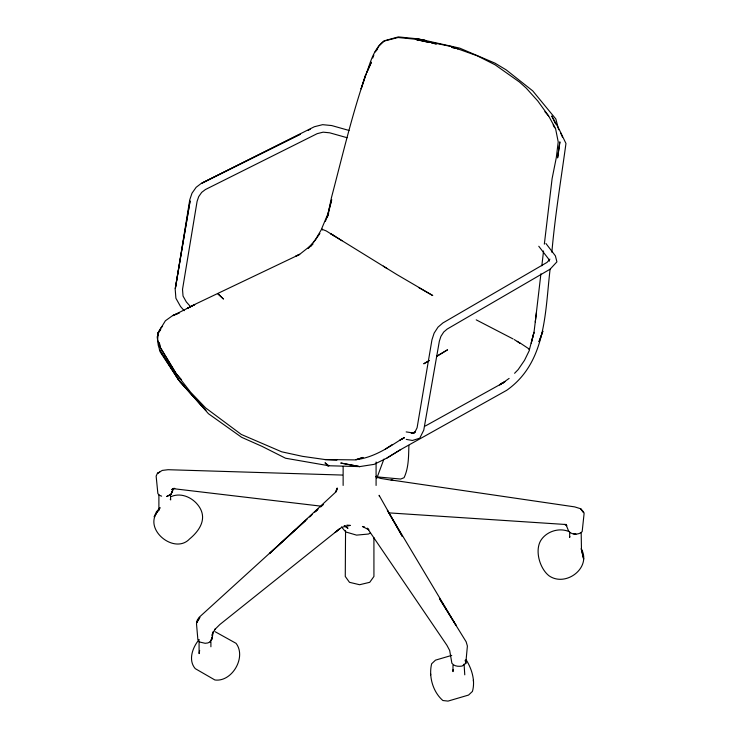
<?xml version="1.0" encoding="UTF-8"?>
<svg xmlns="http://www.w3.org/2000/svg" width="738" height="738" viewBox="0 0 738 738"><rect width="100%" height="100%" fill="white"/><g stroke="black" fill="none" stroke-linecap="round" stroke-linejoin="round"><path stroke-width="1.11" d="M158.901 494.755L158.882 510.281L159.03 509.22L157.212 512.089M210.902 646.774L210.911 641.709M452.994 665.307L452.975 671.608L453.123 669.615M345.55 530.723L345.273 576.452L349.471 582.31L359.609 584.727L369.738 582.31L373.935 576.452L373.917 537.568M569.681 532.319L569.653 537.402L569.874 536.581M212.092 637.235L211.926 639.08L210.127 641.848L207.812 642.964L205.146 643.296L199.961 642.097L197.885 639.726L196.502 623.841L197.157 620.326L199.094 617.374L295.984 529.229M172.046 491.121L171.151 494.478M172.037 491.379L171.899 492.735L173.568 488.584M545.935 243.503L555.4 255.874L556.913 261.852L550.096 269.204C544.976 312.34 546.406 362.386 506.637 390.347L400.688 449.59L387.072 457.929M551.858 252.23C555.041 215.773 561.018 179.666 565.963 143.486L558.915 128.846L551.747 115.977L555.594 123.91M535.271 322.036L540.917 273.78M541.84 265.8L543.546 250.985M544.34 244.158L552.098 178.651L556.314 157.581L558.214 141.89L555.539 128.513L548.685 116.06L537.79 100.986L526.185 88.071L519.432 82.01L495.106 64.815L477.265 55.82L451.112 46.476L415.845 39.262L398.031 37.518L383.594 41.208C374.083 49.04 370.642 61.042 366.897 72.269L371.399 62.177L365.365 75.562L361.094 88.901L366.048 74.104C352.054 114.408 342.395 156.087 331.537 197.304L327.34 217.286L331.666 199.887M211.954 639.145L213.088 632.65L215.219 629.034L214.693 629.634L219.85 624.514L340.07 528.436L334.932 532.578L341.611 527.329L350.31 525.391L346.897 525.124M536.443 312.525L533.998 332.294L531.766 341.104M212.129 637.512L210.118 641.912M212.175 635.058L212.572 633.241M531.231 343.179L533.998 332.294L529.506 349.249L520.567 343.308M212.055 635.833L213.116 631.663M336.879 489.248L336.168 491.951L337.229 488.021L335.264 492.504L269.416 553.638L305.569 520.622M199.657 650.427L199.094 653.61L199.076 641.709M331.666 199.62L327.847 214.029L321.842 228.263L322.451 229.952M372.745 58.034L373.825 55.101M376.786 478.325L383.889 459.119M538.943 341.574L542.873 331.168L539.174 341.666M325.403 221.28L328.705 213.042M414.839 432.468L412.837 433.031L414.645 432.689L417.099 427.754L431.961 339.794L434.119 333.152L438.04 327.109L442.892 322.949L547.006 262.405L549.902 259.158M376.26 50.747L378.779 46.116L384.507 40.747L398.363 36.9L418.215 38.883L459.737 48.145L495.004 63.164L506.139 69.842L532.735 90.875L555.871 119.03L558.684 129.768M155.995 513.999C145.727 531.554 175.063 554.229 189.491 539.035C201.529 529.072 208.31 515.88 196.207 503.021C189.851 496.379 179.952 492.8 171.17 496.563M310.744 246.409L312.617 243.771M313.862 241.999L319.895 233.503M502.624 383.179L505.143 381.481L499.543 384.738C500.585 385.07 503.427 381.74 502.744 383.013L502.274 383.216M160.764 329.489L158.246 332.727L157.886 335.615L158.246 332.727L161.069 327.681L162.572 326.408M308.456 248.079L315.55 239.499L321.657 229.121L326.251 230.939L341.952 240.736M374.904 52.158L377.644 48.902M502.836 382.911L509.128 378.4M159.712 330.993L158.246 332.727L158.246 334.868L157.194 336.814L158.246 345.236L160.349 352.183L178.375 379.6L208.467 413.723L241.63 437.311L261.99 446.342L285.532 458.224L328.844 465.752L359.72 466.601L374.138 464.359L387.072 457.966L400.66 449.599M199.195 639.542C192.646 647.078 187.858 660.132 195.238 668.628L214.896 679.975C232.073 682.299 246.649 657.051 236.049 643.333L215.109 631.7M514.589 373.29L518.196 369.563L524.506 360.329L529.469 350.181L528.952 349.157L529.506 349.249M308.106 248.503L313.013 243.789L300.209 253.918L295.624 256.354L299.72 254.379L194.122 304.739L187.295 308.383L194.749 304.609L172.849 315.67L179.039 313.069M309.776 516.784L311.454 515.244M314.822 512.172L317.349 509.866M297.691 527.679L307.054 519.183M309.609 516.858L312.165 514.543M315.569 511.452L318.124 509.128M385.347 449.073L392.468 444.461M173.522 488.399L171.723 489.552L174.777 488.381L172.729 488.593L319.997 506.037M400.374 439.839L400.18 439.959C386.509 448.833 372.432 457.772 355.919 459.691L363.105 457.431L355.402 459.894L324.831 459.525L302.534 456.352L281.667 451.804L241.308 434.451L205.625 407.902L190.459 392.044L175.939 373.336L159.934 346.878L157.637 339.886L158.19 332.543L165.386 320.781L172.904 315.403L179.066 312.93M499.783 384.701L502.56 383.059M428.704 360.882L423.732 363.797L429.479 360.531M436.647 356.214L447.569 349.794L437.136 356.186M499.921 384.599L502.633 383.013M550.096 269.204L447.219 329.037L443.722 332.026L440.909 336.371L439.359 341.15L423.76 430.143L419.756 438.206L412.394 440.475L406.26 439.387M370.375 532.937L368.483 534.035L356.546 535.124L345.781 531.96L341.537 526.997M499.986 384.535L502.707 382.976M413.428 432.68L415.411 431.564M425.309 426.02L499.857 384.655M404.203 437.754L400.236 439.922L404.138 437.809M400.153 439.959L404.018 437.883M299.96 134.399L201.991 183.153L314.342 126.742L322.598 124.667L331.703 125.561L349.028 130.451M300.006 134.353L201.354 183.328L196.16 187.295L192 193.199L189.767 199.795L175.34 288.521L190.09 200.939L175.183 288.992L175.902 298.244L180.496 306.445L184.186 310.707M308.226 130.275L310.283 129.251M166.862 496.554L171.262 494.22L166.843 496.351M159.694 472.274L157.95 472.975L162.286 470.41L168.089 469.709L342.367 475.06M159.546 472.32L157.517 473.113L156.142 476.093L157.877 493.602L159.426 495.327L161.631 496.157M451.739 655.372L435.512 660.141L431.647 663.766C428.52 676.469 432.911 691.893 442.865 700.519L448.012 701.1L468.565 695.058L472.431 691.423C475.475 680.842 471.914 669.172 466.296 660.03M414.645 432.689L411.14 433.068L413.354 433.012L406.177 431.905M389.415 512.91L564.801 524.441M364.351 526.84L362.441 526.498L368.908 529.829L367.303 528.15L446.905 645.27L449.682 650.482L451.896 663.278C454.193 666.414 458.566 666.635 462.108 666.063L465.77 663.407L465.327 660.196L465.77 663.407L467.394 646.036L466.148 641.792L439.433 598.527L456.084 625.409M429.673 42.472L416.195 39.566L429.442 42.472M431.914 42.952L436.407 43.92M431.647 42.961L436.066 43.929M451.518 47.324L458.141 48.782L451.647 47.324M347.081 137.711L329.683 132.812L323.143 132.167L317.202 133.652L205.413 189.537L201.677 192.387L198.697 196.64L197.083 201.382L182.517 289.397L183.033 296.049L186.336 301.943L190.625 306.759M375.642 476.72L380.421 478.381L393.465 480.493L391.066 479.977L574.671 506.886L580.529 508.703L584.118 513.353L582.171 531.609C579.93 534.044 576.166 534.45 573.066 533.888L570.317 532.781L568.509 530.816L565.88 524.275L566.849 525.687L564.459 524.377M569.487 531.812C559.469 527.116 546.166 531.36 540.567 540.834C534.736 551.203 539.912 568.574 548.897 575.695C565.622 587.632 592.088 567.734 581.193 548.666L583.657 559.118L581.47 549.266L581.175 532.698M476.231 319.858L513.048 338.926M376.445 476.195L377.911 476.969L400.688 479.054L404.055 477.698C408.787 467.735 408.566 456.176 408.889 445.365M514.238 339.554L520.364 343.419L517.218 341.343M418.575 287.488L432.754 295.541L396.961 274.61L330.44 233.531L335.273 236.529M383.345 266.123L387.127 268.614M344.157 525.816L347.967 528.325L344.84 525.539M184.5 386.454L178.384 379.618L159.38 349.498L180.026 381.98L205.911 410.374L186.031 388.16M181.548 379.719L176.271 373.76L159.934 346.878L159.371 342.792L160.072 347.118M544.875 111.678L548.685 116.06M538.777 246.261L548.869 259.352L549.33 261.187M170.266 499.349L170.699 499.921L170.377 494.008M456.093 625.381L387.367 510.364L402.339 536.415L379.111 495.299L379.406 496.388M553.149 124.888L554.653 127.785M560.714 133.043L562.522 137.24M464.073 664.089L464.774 674.836M473.353 680.325L473.528 681.423M430.54 673.766L430.724 674.873M376.085 461.997L376.085 485.438M343.133 466.462L343.133 485.438M559.874 142.019L557.614 157.748L559.874 142.019M156.438 511.831L154.168 516.868L160.091 507.67L156.438 511.831M197.553 621.147L196.751 622.503L199.86 617.411L197.553 621.147M323.235 504.497L320.707 506.794L323.235 504.497M328.825 465.761L327.81 466.01L325.024 462.772L328.844 465.752M359.72 466.601L340.938 463.067L359.72 466.601M336.962 459.792L324.858 459.553L336.962 459.792M422.865 39.87L417.357 39.068L426.481 40.728L422.865 39.87M575.797 534.155L573.509 533.602L575.797 534.155M219.573 295.32L217.922 293.862L223.503 299.047L219.573 295.32M582.891 511.323L580.529 508.703L583.786 512.495L582.891 511.323"/></g></svg>
